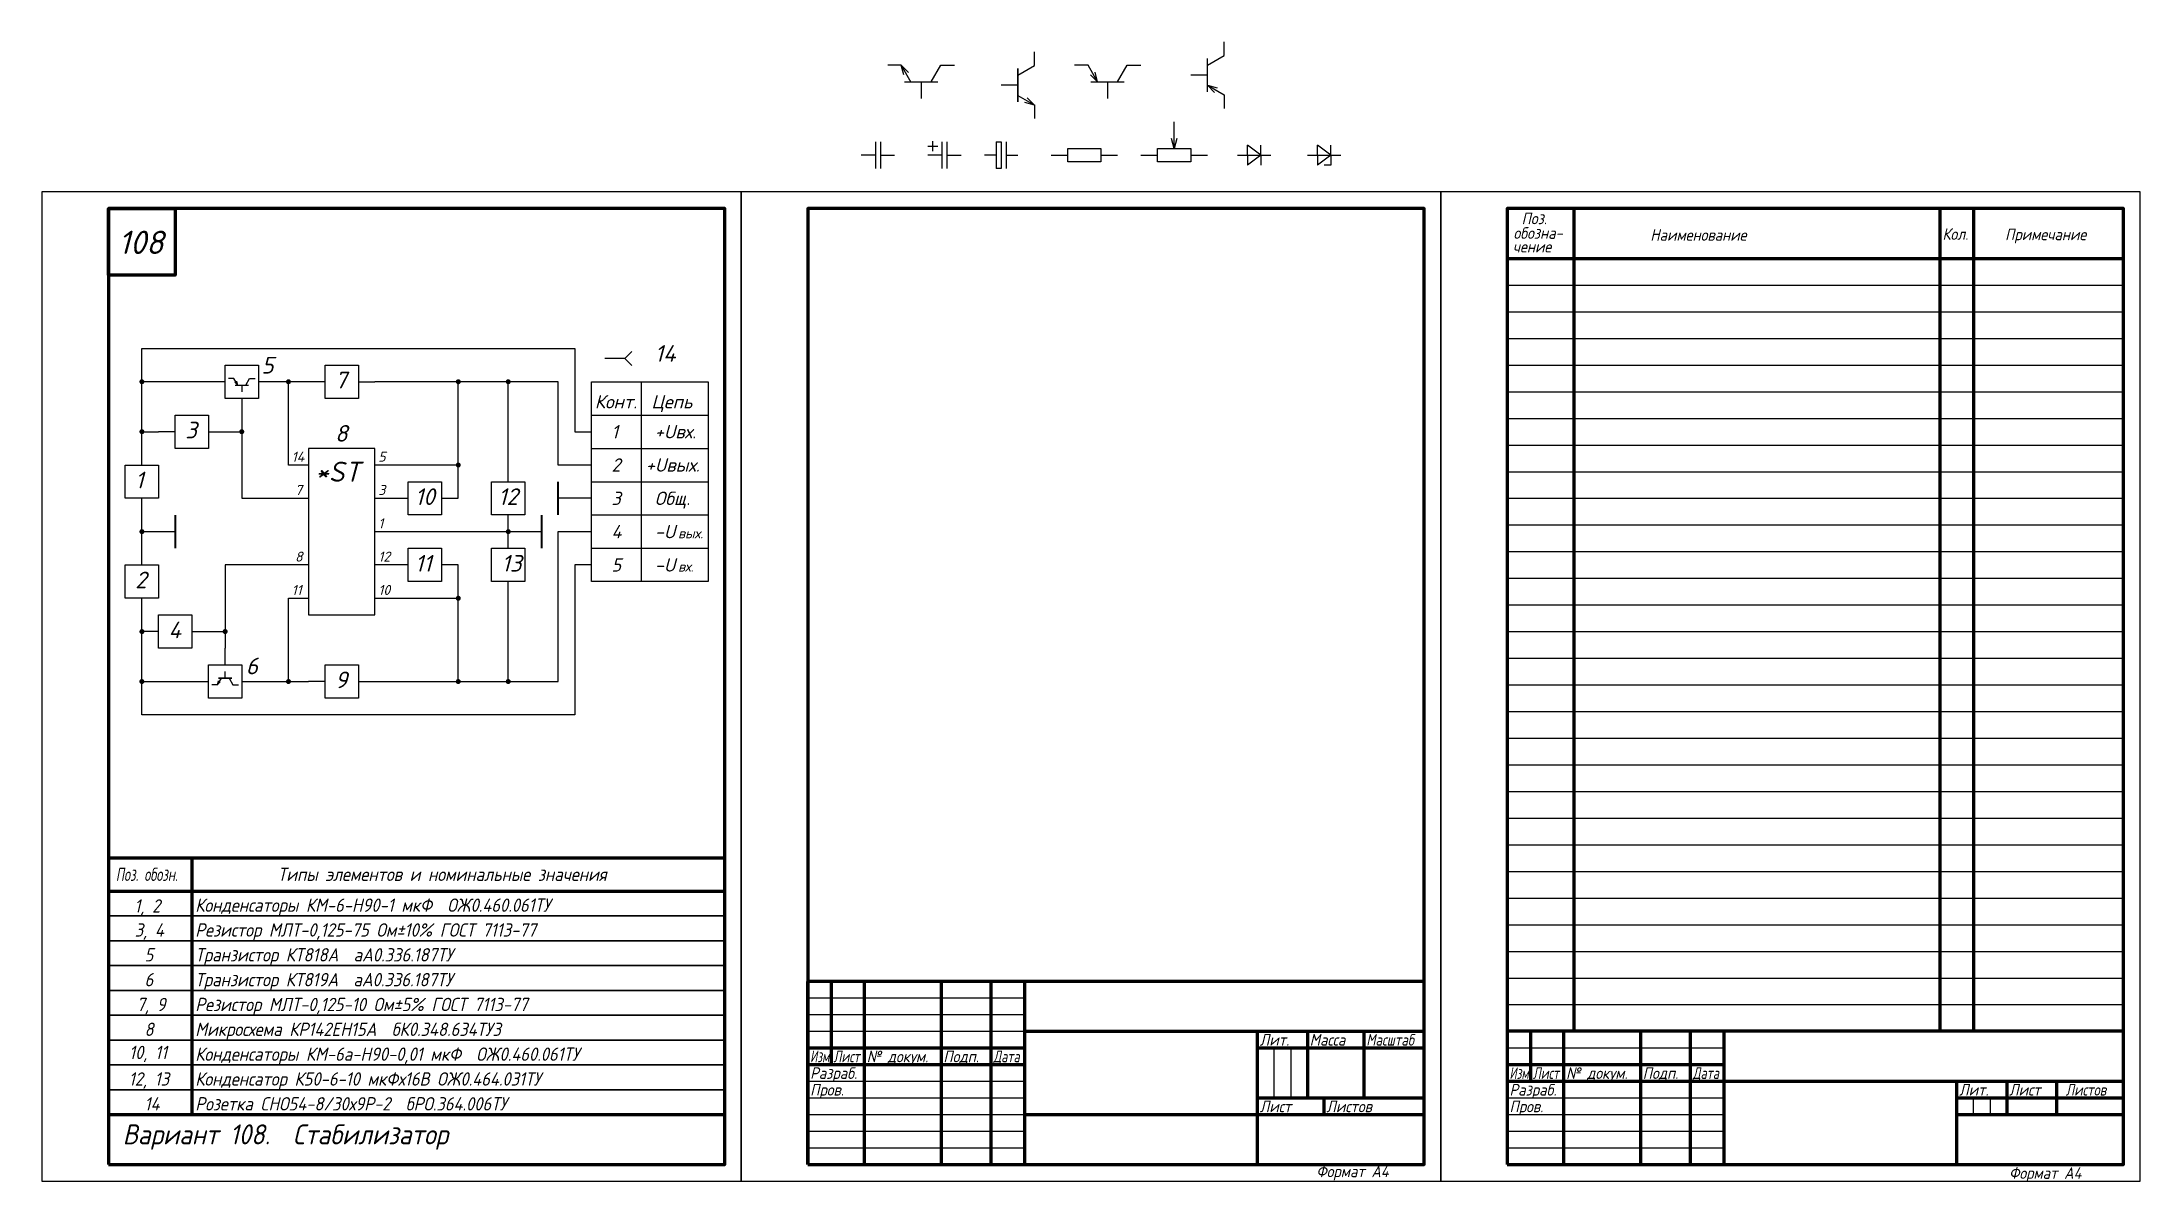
# Model space of a CAD drawing. Header units: millimetres. Extents: x -210 to 420, y 0 to 342.
import ezdxf

# ---------------------------------------------------------------- set-up
doc = ezdxf.new("R2010")
doc.units = ezdxf.units.MM
doc.header["$LTSCALE"] = 0.5
doc.layers.get('Defpoints').update_dxf_attribs({"color": 5})
doc.styles.get("Standard").update_dxf_attribs({"font": 'isocpeui.ttf', "width": 0.9})

# ---------------------------------------------------------------- blocks, each defined once
blk = doc.blocks.new('XS')
for p, q in [((-6, 0), (-8.12, 2.12)), ((-8.12, -2.12), (-6, 0)), ((-6, 0), (0, 0))]:
    blk.add_line(p, q)
blk = doc.blocks.new('P1')
for p, q in [((-5, -5), (-5, 5)), ((-5, 5), (5, 5)), ((5, 5), (5, -5)), ((5, -5), (-5, -5))]:
    blk.add_line(p, q)
blk = doc.blocks.new('P2')
for p, q in [((-5, 0), (-10, 0)), ((-5, 5), (5, 5)), ((-5, -5), (-5, 5)), ((5, 5), (5, -5)), ((5, 0), (10, 0)), ((5, -5), (-5, -5))]:
    blk.add_line(p, q)
blk = doc.blocks.new('P3')
for p, q in [((0, 5), (0, 10)), ((-10, 0), (-5, 0)), ((-5, -5), (-5, 5)), ((-5, 5), (5, 5)), ((5, 5), (5, -5)), ((5, 0), (10, 0)), ((5, -5), (-5, -5))]:
    blk.add_line(p, q)
blk = doc.blocks.new('vt_n')
at = {"lineweight": -3}
for p, q in [((10, 6), (10, 10)), ((10, 5.89), (10, 10)), ((5, 0), (0, 0)), ((5, 3), (10, 5.89)), ((5, 5), (5, -5)), ((5, -5), (5, 5)), ((5, 0), (5, -5)), ((5, 0), (5, -5)), ((5, -3.04), (9.94, -5.9)), ((7.04, -5.12), (9.94, -5.9)), ((7.82, -3.78), (9.94, -5.9)), ((10, -5.92), (10, -10)), ((10, -6), (10, -10))]:
    blk.add_line(p, q, dxfattribs=at)
blk = doc.blocks.new('vt1_p')
at = {"lineweight": -3}
for p, q in [((-5.89, 10), (-10, 10)), ((-3, 5), (-5.89, 10)), ((-3, 5), (-5.12, 7.12)), ((-3, 5), (-3.78, 7.9)), ((3, 5), (5.89, 10)), ((5.89, 10), (10, 10)), ((-5, 5), (5, 5)), ((0, 5), (0, 0))]:
    blk.add_line(p, q, dxfattribs=at)
blk = doc.blocks.new('c')
at = {"lineweight": -3}
for p, q in [((4.25, 0), (0, 0)), ((4.25, 4), (4.25, -4)), ((5.75, 4), (5.75, -4)), ((5.75, 0), (10, 0))]:
    blk.add_line(p, q, dxfattribs=at)
blk = doc.blocks.new('c1')
at = {"lineweight": -3}
for p, q in [((0, 2.75), (3, 2.75)), ((4.25, 0), (0, 0)), ((1.5, 1.25), (1.5, 4.25)), ((4.25, 4), (4.25, -4)), ((5.75, 4), (5.75, -4)), ((5.75, 0), (10, 0))]:
    blk.add_line(p, q, dxfattribs=at)
blk = doc.blocks.new('c2')
at = {"lineweight": -3}
for p, q in [((3.5, 0), (0, 0)), ((3.5, 4), (3.5, -4)), ((3.5, 4), (5, 4)), ((5, 4), (5, -4)), ((6.5, 4), (6.5, -4)), ((6.5, 0), (10, 0)), ((5, -4), (3.5, -4))]:
    blk.add_line(p, q, dxfattribs=at)
blk = doc.blocks.new('r')
at = {"color": 7, "linetype": 'Continuous', "lineweight": 25}
for p, q in [((0, 0), (5, 0)), ((5, 0), (5, 2)), ((5, 2), (15, 2)), ((5, -2), (5, 0)), ((15, 2), (15, 0)), ((15, 0), (15, -2)), ((15, 0), (20, 0)), ((15, -2), (5, -2))]:
    blk.add_line(p, q, dxfattribs=at)
blk = doc.blocks.new('r1')
at = {"color": 7, "linetype": 'Continuous', "lineweight": -3}
for p, q in [((10, 2), (10, 10)), ((0, 0), (5, 0)), ((5, 0), (5, 2)), ((5, 2), (15, 2)), ((5, -2), (5, 0)), ((10, 2), (9.2, 5)), ((10.8, 5), (10, 2)), ((15, 2), (15, 0)), ((15, 0), (15, -2)), ((15, 0), (20, 0)), ((15, -2), (5, -2))]:
    blk.add_line(p, q, dxfattribs=at)
blk = doc.blocks.new('vd')
at = {"lineweight": -3}
for p, q in [((0, 0), (10, 0)), ((3, 0), (3, 3)), ((7, 0), (3, 3)), ((3, 0), (3, -3)), ((7, 0), (3, -3)), ((7, 0), (7, 3)), ((7, 0), (7, -3))]:
    blk.add_line(p, q, dxfattribs=at)
blk = doc.blocks.new('Vd1')
at = {"lineweight": -3}
for p, q in [((0, 0), (10, 0)), ((3, 0), (3, 3)), ((7, 0), (3, 3)), ((3, 0), (3, -3)), ((7, 0), (3, -3)), ((7, 0), (7, 3)), ((7, 0), (7, -3)), ((7, -3), (5, -3))]:
    blk.add_line(p, q, dxfattribs=at)
blk = doc.blocks.new('vt')
at = {"lineweight": -3}
for p, q in [((-6, 10), (-10, 10)), ((-3.85, 7.88), (-5.97, 10.01)), ((-5.2, 7.11), (-5.97, 10.01)), ((-5.97, 10.01), (-3.06, 4.96)), ((3, 5), (5.89, 10)), ((5.89, 10), (10, 10)), ((-5, 5), (5, 5)), ((0, 5), (0, 0))]:
    blk.add_line(p, q, dxfattribs=at)
blk = doc.blocks.new('vt1')
at = {"lineweight": -3}
for p, q in [((10, 5.89), (10, 10)), ((5, 0), (0, 0)), ((5, 3), (10, 5.89)), ((5, -5), (5, 5)), ((5, -3), (10, -5.89)), ((5, -3), (7.9, -3.78)), ((5, -3), (7.12, -5.12)), ((10, -5.89), (10, -10))]:
    blk.add_line(p, q, dxfattribs=at)

msp = doc.modelspace()

# ---------------------------------------------------------------- linework, layer by layer
at = {"color": 7, "linetype": 'Continuous'}
for p, q in [((230, 292), (230, 277)), ((250, 292), (320, 292)), ((383, 292), (393, 292)), ((155, 45), (155, 40)), ((320, 45), (383, 45)), ((230, 35), (295, 35)), ((230, 30), (295, 30)), ((365, 30), (365, 25)), ((370, 20), (370, 25)), ((375, 25), (375, 20)), ((230, 5), (415, 5))]:
    msp.add_line(p, q, dxfattribs=at)
at = {"color": 7, "linetype": 'Continuous', "lineweight": 60}
for p, q in [((250, 292), (250, 45)), ((360, 45), (360, 292)), ((370, 292), (370, 45)), ((230, 277), (415, 277)), ((230, 277), (415, 277)), ((-190, 97.09), (-5, 97.09)), ((-165, 97.09), (-165, 20)), ((-190, 87.09), (-5, 87.09)), ((205, 60), (20, 60)), ((20, 5), (20, 60)), ((27, 60), (27, 35)), ((37, 5), (37, 60)), ((60, 60), (60, 5)), ((75, 5), (75, 60)), ((85, 60), (85, 5)), ((85, 45), (205, 45)), ((155, 5), (155, 45)), ((170, 45), (170, 25)), ((187, 25), (187, 45)), ((415, 45), (230, 45)), ((237, 45), (237, 30)), ((247, 5), (247, 45)), ((270, 45), (270, 5)), ((285, 5), (285, 45)), ((295, 45), (295, 5)), ((20, 40), (85, 40)), ((155, 40), (205, 40)), ((20, 35), (85, 35)), ((230, 35), (295, 35)), ((230, 30), (295, 30)), ((295, 30), (415, 30)), ((365, 5), (365, 30)), ((380, 30), (380, 20)), ((395, 20), (395, 30)), ((-190, 20), (-5, 20)), ((85, 20), (205, 20)), ((155, 25), (205, 25)), ((175, 20), (175, 25)), ((365, 25), (415, 25)), ((365, 20), (415, 20)), ((365, 5), (415, 5))]:
    msp.add_line(p, q, dxfattribs=at)
at = {"color": 7, "linetype": 'Continuous', "lineweight": -3}
for p, q in [((230, 269), (415, 269)), ((230, 261), (415, 261)), ((230, 253), (415, 253)), ((230, 245), (415, 245)), ((230, 237), (415, 237)), ((230, 229), (415, 229)), ((230, 221), (415, 221)), ((230, 213), (415, 213)), ((230, 205), (415, 205)), ((230, 197), (415, 197)), ((230, 189), (415, 189)), ((230, 181), (415, 181)), ((230, 173), (415, 173)), ((230, 165), (415, 165)), ((230, 157), (415, 157)), ((230, 149), (415, 149)), ((230, 141), (415, 141)), ((230, 133), (415, 133)), ((230, 125), (415, 125)), ((230, 117), (415, 117)), ((230, 109), (415, 109)), ((230, 101), (415, 101)), ((230, 93), (415, 93)), ((230, 85), (415, 85)), ((230, 77), (415, 77)), ((230, 69), (415, 69)), ((230, 61), (415, 61)), ((20, 55), (85, 55)), ((230, 53), (415, 53)), ((20, 50), (85, 50)), ((20, 45), (85, 45)), ((160, 25), (160, 40)), ((165, 40), (165, 25)), ((230, 40), (295, 40)), ((20, 30), (85, 30)), ((20, 25), (85, 25)), ((20, 20), (85, 20)), ((230, 25), (295, 25)), ((230, 20), (295, 20)), ((20, 15), (85, 15)), ((230, 15), (295, 15)), ((20, 10), (85, 10)), ((230, 10), (295, 10))]:
    msp.add_line(p, q, dxfattribs=at)
at = {"color": 7, "linetype": 'Continuous', "lineweight": 25}
for p, q in [((-180, 250), (-50, 250)), ((-180, 215), (-180, 250)), ((-50, 250), (-50, 225)), ((-160, 240), (-180, 240)), ((-130, 240), (-140, 240)), ((-136, 215), (-136, 240)), ((-55, 240), (-110, 240)), ((-85, 205), (-85, 240)), ((-70, 210), (-70, 240)), ((-55, 215), (-55, 240)), ((-45, 240), (-10, 240)), ((-45, 180), (-45, 240)), ((-30, 180), (-30, 240)), ((-10, 240), (-10, 180)), ((-150, 230), (-150, 205)), ((-45, 230), (-10, 230)), ((-180, 225), (-175, 225)), ((-155, 225), (-150, 225)), ((-50, 225), (-45, 225)), ((-130, 215), (-136, 215)), ((-110, 220), (-130, 220)), ((-130, 220), (-130, 170)), ((-110, 170), (-110, 220)), ((-85, 215), (-110, 215)), ((-45, 215), (-55, 215)), ((-45, 220), (-10, 220)), ((-45, 210), (-10, 210)), ((-180, 185), (-180, 205)), ((-150, 205), (-130, 205)), ((-110, 205), (-100, 205)), ((-90, 205), (-85, 205)), ((-45, 205), (-55, 205)), ((-70, 190), (-70, 200)), ((-45, 200), (-10, 200)), ((-180, 195), (-170, 195)), ((-110, 195), (-60, 195)), ((-55, 150), (-55, 195)), ((-55, 195), (-45, 195)), ((-45, 190), (-10, 190)), ((-130, 185), (-155, 185)), ((-155, 185), (-155, 160)), ((-100, 185), (-110, 185)), ((-85, 185), (-90, 185)), ((-85, 150), (-85, 185)), ((-45, 185), (-50, 185)), ((-50, 185), (-50, 140)), ((-70, 150), (-70, 180)), ((-10, 180), (-45, 180)), ((-180, 140), (-180, 175)), ((-136, 150), (-136, 175)), ((-136, 175), (-130, 175)), ((-110, 175), (-85, 175)), ((-160, 165), (-155, 165)), ((-130, 170), (-110, 170)), ((-180, 150), (-165, 150)), ((-145, 150), (-130, 150)), ((-110, 150), (-55, 150)), ((-50, 140), (-180, 140))]:
    msp.add_line(p, q, dxfattribs=at)
msp.add_line((-190, 20), (-190, 112))
at = {"lineweight": 30}
for p, q in [((-190, 79.64), (-5, 79.64)), ((-190, 72.18), (-5, 72.18)), ((-190, 64.73), (-5, 64.73)), ((-190, 57.27), (-5, 57.27)), ((-190, 49.82), (-5, 49.82)), ((-190, 42.36), (-5, 42.36)), ((-190, 34.91), (-5, 34.91)), ((-190, 27.45), (-5, 27.45))]:
    msp.add_line(p, q, dxfattribs=at)
at = {"color": 7, "linetype": 'Continuous', "lineweight": 60}
for points in [[(-190, 5), (-5, 5), (-5, 292), (-190, 292)], [(-190, 292), (-170, 292), (-170, 272), (-190, 272)], [(20, 5), (205, 5), (205, 292), (20, 292)], [(230, 5), (415, 5), (415, 292), (230, 292)]]:
    msp.add_lwpolyline(points, close=True, dxfattribs=at)
at = {"const_width": 0.75}
for points in [[(-180.37, 240, 1), (-179.62, 240, 1)], [(-136.36, 240, 1), (-135.61, 240, 1)], [(-85.36, 240, 1), (-84.61, 240, 1)], [(-70.37, 240, 1), (-69.62, 240, 1)], [(-180.36, 225, 1), (-179.61, 225, 1)], [(-150.37, 225, 1), (-149.62, 225, 1)], [(-85.37, 215, 1), (-84.62, 215, 1)], [(-180.37, 195, 1), (-179.62, 195, 1)], [(-70.36, 195, 1), (-69.61, 195, 1)], [(-85.37, 175, 1), (-84.62, 175, 1)], [(-180.36, 165, 1), (-179.61, 165, 1)], [(-155.37, 165, 1), (-154.62, 165, 1)], [(-180.37, 150, 1), (-179.62, 150, 1)], [(-136.36, 150, 1), (-135.61, 150, 1)], [(-85.37, 150, 1), (-84.62, 150, 1)], [(-70.36, 150, 1), (-69.61, 150, 1)]]:
    msp.add_lwpolyline(points, format="xyb", close=True, dxfattribs=at)
at = {"color": 7, "linetype": 'Continuous', "lineweight": 60, "const_width": 0.6}
for points in [[(-55, 210), (-55, 200)], [(-170, 200), (-170, 190)], [(-60, 200), (-60, 190)]]:
    msp.add_lwpolyline(points, dxfattribs=at)
at = {"layer": 'Defpoints'}
for points in [[(-210, 0), (0, 0), (0, 297), (-210, 297)], [(0, 0), (210, 0), (210, 297), (0, 297)], [(210, 0), (420, 0), (420, 297), (210, 297)]]:
    msp.add_lwpolyline(points, close=True, dxfattribs=at)

# ---------------------------------------------------------------- block references
for name, p in [('vt1', (135, 332)), ('vt', (54, 325)), ('vt_n', (78, 329)), ('vt1_p', (110, 325)), ('r1', (120, 308)), ('c', (36, 308)), ('c1', (56, 308)), ('c2', (73, 308)), ('r', (93, 308)), ('vd', (149, 308)), ('Vd1', (170, 308))]:
    msp.add_blockref(name, p)
at = {"color": 7, "linetype": 'Continuous', "lineweight": 25, "rotation": 180}
for name, p in [('XS', (-41, 247)), ('P3', (-150, 240))]:
    msp.add_blockref(name, p, dxfattribs=at)
at = {"xscale": 0.4000000000000057, "yscale": 0.3999999999999773, "zscale": 0.4}
msp.add_blockref('vt1_p', (-150, 237), dxfattribs=at)
at = {"color": 7, "linetype": 'Continuous', "lineweight": 25}
for name, p in [('P2', (-120, 240)), ('P2', (-165, 225)), ('P1', (-180, 210)), ('P1', (-95, 205)), ('P1', (-70, 205)), ('P1', (-95, 185)), ('P1', (-70, 185)), ('P1', (-180, 180)), ('P2', (-170, 165)), ('P3', (-155, 150)), ('P2', (-120, 150))]:
    msp.add_blockref(name, p, dxfattribs=at)
at = {"xscale": 0.4000000000000057, "yscale": 0.3999999999999773, "zscale": 0.4, "rotation": 270}
msp.add_blockref('vt_n', (-155, 153), dxfattribs=at)

# ---------------------------------------------------------------- texts
at = {"color": 7, "linetype": 'Continuous', "lineweight": -3}
for s, width, p in [('Поз.', 0.9, (234.3, 287.28)), ('обозна-', 0.9, (231.87, 282.9)), ('Наименование', 0.9, (272.95, 282.33)), ('Кол.', 0.9, (360.67, 282.59)), ('Примечание', 0.9, (379.48, 282.48)), ('чение', 0.9, (231.66, 278.8)), ('Лит.', 0.9, (155.67, 40.7)), ('Масса', 0.9, (170.67, 40.7)), ('Масштаб', 0.8, (187.67, 40.7)), ('Изм.', 0.7, (20.67, 35.7)), ('Лист', 0.75, (27.67, 35.7)), ('№ докум.', 0.9, (37.67, 35.7)), ('Подп.', 0.9, (60.67, 35.7)), ('Дата', 0.75, (75.67, 35.7)), ('Разраб.', 0.9, (20.67, 30.7)), ('Изм.', 0.7, (230.67, 30.7)), ('Лист', 0.75, (237.67, 30.7)), ('№ докум.', 0.9, (247.67, 30.7)), ('Подп.', 0.9, (270.67, 30.7)), ('Дата', 0.75, (285.67, 30.7)), ('Пров.', 0.9, (20.67, 25.7)), ('Разраб.', 0.9, (230.67, 25.7)), ('Лит.', 0.9, (365.67, 25.7)), ('Лист', 0.9, (380.67, 25.7)), ('Листов', 0.8, (397.67, 25.7)), ('Лист', 0.9, (155.67, 20.7)), ('Листов', 0.9, (175.67, 20.7)), ('Пров.', 0.9, (230.67, 20.7))]:
    msp.add_text(s, height=3.5, dxfattribs=dict(at, width=width)).set_placement(p)
at = {"color": 7, "linetype": 'Continuous', "lineweight": 40}
for s, height, p in [('108', 7, (-187.08, 278.35)), ('5', 5, (-144.09, 242.46)), ('6', 5, (-148.78, 152.18))]:
    msp.add_text(s, height=height, dxfattribs=at).set_placement(p)
at = {"color": 7, "linetype": 'Continuous', "lineweight": 25}
for s, height, p in [('14', 5, (-26, 246)), ('7', 5, (-122, 238)), ('Конт.', 4, (-44, 232)), ('Цепь', 4, (-27, 232)), ('3', 5, (-167, 223)), ('8', 5, (-122, 222)), ('1', 4, (-39, 223)), ('+Uвх.', 4, (-26, 223)), ('14', 3, (-135, 216)), ('*ST', 6, (-128, 210)), ('5', 3, (-109, 216)), ('2', 4, (-39, 213)), ('+Uвых.', 4, (-28.71, 213)), ('1', 5, (-182, 208)), ('7', 3, (-134, 206)), ('3', 3, (-109, 206)), ('10', 5, (-98, 203)), ('12', 5, (-73, 203)), ('3', 4, (-39, 203)), ('Общ.', 4, (-26, 203)), ('1', 3, (-109, 196)), ('4', 4, (-39, 193)), ('-U', 4, (-26, 193)), ('8', 3, (-134, 186)), ('вых.', 3, (-19, 193)), ('2', 5, (-182, 178)), ('12', 3, (-109, 186)), ('11', 5, (-98, 183)), ('13', 5, (-72, 183)), ('5', 4, (-39, 183)), ('-U', 4, (-26, 183)), ('вх.', 3, (-19, 183)), ('11', 3, (-135, 176)), ('10', 3, (-109, 176)), ('4', 5, (-172, 163)), ('9', 5, (-122, 148))]:
    msp.add_text(s, height=height, dxfattribs=at).set_placement(p)
for s, width, p in [('Поз. обозн.', 0.7, (-187.82, 90.13)), ('Типы элементов и номинальные значения', 0.9, (-139.2, 90.13)), ('1, 2', 0.9, (-182.24, 80.64)), ('Конденсаторы КМ-6-Н90-1 мкФ  ОЖ0.460.061ТУ', 0.9, (-163.97, 80.87)), ('3, 4', 0.9, (-182.14, 73.42)), ('Резистор МЛТ-0,125-75 Ом%%p10% ГОСТ 7113-77', 0.9, (-163.97, 73.42)), ('5', 0.9, (-179.2, 65.96)), ('Транзистор КТ818А  аА0.336.187ТУ', 0.9, (-163.97, 65.96)), ('6', 0.9, (-179.2, 58.51)), ('Транзистор КТ819А  аА0.336.187ТУ', 0.9, (-163.97, 58.51)), ('7, 9', 0.9, (-181.57, 51.05)), ('Резистор МЛТ-0,125-10 Ом%%p5% ГОСТ 7113-77', 0.9, (-163.97, 51.05)), ('8', 0.9, (-179.2, 43.6)), ('Микросхема КР142ЕН15А  бК0.348.634ТУ3', 0.9, (-163.97, 43.6)), ('10, 11', 0.9, (-183.82, 36.66)), ('Конденсаторы КМ-6а-Н90-0,01 мкФ  ОЖ0.460.061ТУ', 0.9, (-163.97, 36.14)), ('12, 13', 0.9, (-183.93, 28.69)), ('Конденсатор К50-6-10 мкФх16В ОЖ0.464.031ТУ', 0.9, (-163.97, 28.69)), ('14', 0.9, (-179.2, 21.23)), ('Розетка СНО54-8/30х9Р-2  бРО.364.006ТУ', 0.9, (-163.97, 21.23))]:
    msp.add_text(s, height=4, dxfattribs=dict(width=width)).set_placement(p)
at = {"color": 7, "linetype": 'Continuous', "lineweight": 40, "width": 0.9}
msp.add_text('Вариант 108.  Стабилизатор', height=6, dxfattribs=at).set_placement((-185.75, 11.06))
at = {"color": 7, "linetype": 'Continuous', "lineweight": 70, "width": 0.9}
msp.add_text('Формат А4', height=3.5, dxfattribs=at).set_placement((172.66, 1.2))
at = {"lineweight": -3, "width": 0.9}
msp.add_text('Формат А4', height=3.5, dxfattribs=at).set_placement((380.67, 0.7))

doc.saveas('drawing.dxf')
